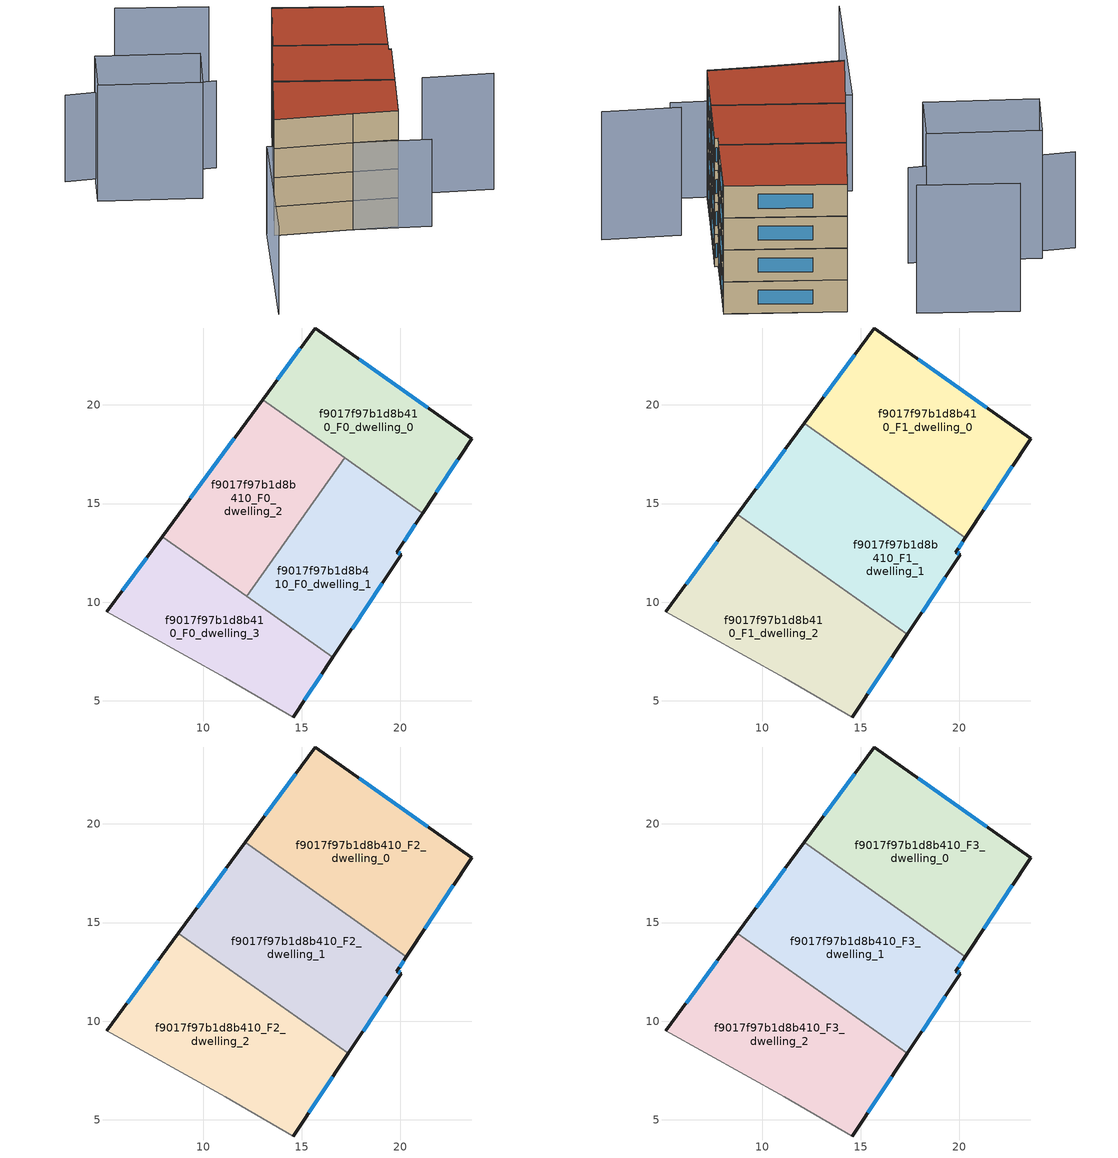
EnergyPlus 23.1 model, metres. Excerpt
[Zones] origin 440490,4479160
f9017f97b1d8b410_F0_dwelling_0
 floor ground (EU_floor_Construction): 21.12,14.51 23.61,18.29 15.68,23.91 13.01,20.26 z0
 wall outside (EU_wall_Construction): 13.01,20.26 15.68,23.91 23.61,18.29 21.12,14.51 z0:3
 wall to f9017f97b1d8b410_F0_dwelling_2 (EU_wall_Construction): 17.16,17.31 13.01,20.26 z0:3
 wall to f9017f97b1d8b410_F0_dwelling_1 (EU_wall_Construction): 21.12,14.51 17.17,17.31 z0:3
 window (EU_Window_Construction): 13.76,21.28 14.93,22.88 / 17.91,22.33 21.38,19.87 / 22.91,17.23 21.82,15.57 z0.84:2.16
f9017f97b1d8b410_F0_dwelling_1
 floor ground (EU_floor_Construction): 16.58,7.2 20.04,12.41 19.83,12.54 21.12,14.51 17.16,17.31 12.2,10.3 z0
 wall outside (EU_wall_Construction): 21.12,14.51 19.83,12.54 20.04,12.41 16.58,7.2 z0:3
 wall to f9017f97b1d8b410_F0_dwelling_2 (EU_wall_Construction): 12.2,10.3 17.16,17.31 z0:3
 wall to f9017f97b1d8b410_F0_dwelling_3 (EU_wall_Construction): 16.58,7.2 12.2,10.3 z0:3
 window (EU_Window_Construction): 20.76,13.96 20.19,13.09 / 19.89,12.5 19.98,12.45 / 19.07,10.95 17.55,8.66 z0.84:2.16
f9017f97b1d8b410_F0_dwelling_2
 floor ground (EU_floor_Construction): 12.2,10.3 17.16,17.31 13.01,20.26 7.91,13.33 z0
 wall outside (EU_wall_Construction): 7.91,13.33 13.01,20.26 z0:3
 wall to f9017f97b1d8b410_F0_dwelling_3 (EU_wall_Construction): 12.19,10.3 7.91,13.33 z0:3
 window (EU_Window_Construction): 9.34,15.27 11.58,18.31 z0.84:2.16
 ceiling adiabatic (EU_roof_Construction): 13.01,20.26 12.13,19.06 16.31,16.1 12.2,10.3 7.91,13.33 z3
f9017f97b1d8b410_F0_dwelling_3
 floor ground (EU_floor_Construction): 14.57,4.18 16.58,7.2 7.91,13.33 5.11,9.51 11.12,6.18 z0
 wall outside (EU_wall_Construction): 5.11,9.51 7.91,13.33 / 16.58,7.2 14.57,4.18 z0:3
 wall adiabatic (EU_wall_Construction): 14.57,4.18 11.12,6.18 5.11,9.51 z0:3
 window (EU_Window_Construction): 5.9,10.58 7.13,12.26 / 16.01,6.35 15.13,5.02 z0.84:2.16
f9017f97b1d8b410_F1_dwelling_0
 floor to f9017f97b1d8b410_F0_dwelling_0 (EU_floor_Construction): 21.12,14.51 23.61,18.29 15.68,23.91 13.01,20.26 z3
 floor to f9017f97b1d8b410_F0_dwelling_2 (EU_floor_Construction): 16.31,16.1 17.16,17.31 13.01,20.26 12.13,19.06 z3
 floor to f9017f97b1d8b410_F0_dwelling_1 (EU_floor_Construction): 20.31,13.27 21.12,14.51 17.16,17.31 16.31,16.1 z3
 wall outside (EU_wall_Construction): 12.13,19.06 15.68,23.91 23.61,18.29 20.31,13.27 z3:6
 wall to f9017f97b1d8b410_F1_dwelling_1 (EU_wall_Construction): 20.31,13.27 12.13,19.06 z3:6
 window (EU_Window_Construction): 13.13,20.42 14.69,22.54 / 17.91,22.33 21.38,19.87 / 22.68,16.88 21.23,14.68 z3.84:5.16
f9017f97b1d8b410_F1_dwelling_1
 floor to f9017f97b1d8b410_F0_dwelling_1 (EU_floor_Construction): 17.35,8.36 20.04,12.41 19.83,12.54 20.31,13.27 16.31,16.1 13,11.44 z3
 floor adiabatic (EU_floor_Construction): 13,11.44 16.31,16.1 12.13,19.06 8.74,14.46 z3
 wall outside (EU_wall_Construction): 8.74,14.46 12.13,19.06 / 20.31,13.27 19.83,12.54 20.04,12.41 17.35,8.36 z3:6
 wall to f9017f97b1d8b410_F1_dwelling_2 (EU_wall_Construction): 17.35,8.36 8.74,14.46 z3:6
 window (EU_Window_Construction): 9.7,15.75 11.18,17.77 / 20.17,13.06 19.96,12.74 / 19.89,12.5 19.98,12.45 / 19.29,11.28 18.11,9.5 z3.84:5.16
f9017f97b1d8b410_F1_dwelling_2
 floor to f9017f97b1d8b410_F0_dwelling_3 (EU_floor_Construction): 14.57,4.18 16.58,7.2 7.92,13.33 5.11,9.51 11.12,6.18 z3
 floor to f9017f97b1d8b410_F0_dwelling_1 (EU_floor_Construction): 16.58,7.2 17.35,8.36 13,11.44 12.2,10.3 z3
 floor adiabatic (EU_floor_Construction): 12.2,10.3 13,11.44 8.74,14.46 7.92,13.33 z3
 wall outside (EU_wall_Construction): 5.11,9.51 8.74,14.46 / 17.35,8.36 14.57,4.18 z3:6
 wall adiabatic (EU_wall_Construction): 14.57,4.18 11.12,6.18 5.11,9.51 z3:6
 window (EU_Window_Construction): 6.13,10.9 7.73,13.07 / 16.57,7.19 15.35,5.35 z3.84:5.16
f9017f97b1d8b410_F2_dwelling_0
 floor to f9017f97b1d8b410_F1_dwelling_0 (EU_floor_Construction): 20.31,13.27 23.61,18.29 15.68,23.91 12.13,19.06 z6
 wall outside (EU_wall_Construction): 12.13,19.06 15.68,23.91 23.61,18.29 20.31,13.27 z6:9
 wall to f9017f97b1d8b410_F2_dwelling_1 (EU_wall_Construction): 20.31,13.27 12.13,19.06 z6:9
 window (EU_Window_Construction): 13.13,20.42 14.69,22.54 / 17.91,22.33 21.38,19.87 / 22.68,16.88 21.23,14.68 z6.84:8.16
f9017f97b1d8b410_F2_dwelling_1
 floor to f9017f97b1d8b410_F1_dwelling_1 (EU_floor_Construction): 17.35,8.36 20.04,12.41 19.83,12.54 20.31,13.27 12.13,19.06 8.74,14.46 z6
 wall outside (EU_wall_Construction): 8.74,14.46 12.13,19.06 / 20.31,13.27 19.83,12.54 20.04,12.41 17.35,8.36 z6:9
 wall to f9017f97b1d8b410_F2_dwelling_2 (EU_wall_Construction): 17.35,8.36 8.74,14.46 z6:9
 window (EU_Window_Construction): 9.7,15.75 11.18,17.77 / 20.17,13.06 19.96,12.74 / 19.89,12.5 19.98,12.45 / 19.29,11.28 18.11,9.5 z6.84:8.16
f9017f97b1d8b410_F2_dwelling_2
 floor to f9017f97b1d8b410_F1_dwelling_2 (EU_floor_Construction): 14.57,4.18 17.35,8.36 8.74,14.46 5.11,9.51 11.12,6.18 z6
 wall outside (EU_wall_Construction): 5.11,9.51 8.74,14.46 / 17.35,8.36 14.57,4.18 z6:9
 wall adiabatic (EU_wall_Construction): 14.57,4.18 11.12,6.18 5.11,9.51 z6:9
 window (EU_Window_Construction): 6.13,10.9 7.73,13.07 / 16.57,7.19 15.35,5.35 z6.84:8.16
f9017f97b1d8b410_F3_dwelling_0
 floor to f9017f97b1d8b410_F2_dwelling_0 (EU_floor_Construction): 20.31,13.27 23.61,18.29 15.68,23.91 12.13,19.06 z9
 wall outside (EU_wall_Construction): 12.13,19.06 15.68,23.91 23.61,18.29 20.31,13.27 z9:12
 wall to f9017f97b1d8b410_F3_dwelling_1 (EU_wall_Construction): 20.31,13.27 12.13,19.06 z9:12
 window (EU_Window_Construction): 13.13,20.42 14.69,22.54 / 17.91,22.33 21.38,19.87 / 22.68,16.88 21.23,14.68 z9.84:11.16
 roof outside (EU_roof_Construction): 23.61,18.29 20.31,13.27 12.13,19.06 15.68,23.91 z12
f9017f97b1d8b410_F3_dwelling_1
 floor to f9017f97b1d8b410_F2_dwelling_1 (EU_floor_Construction): 17.35,8.36 20.04,12.41 19.83,12.54 20.31,13.27 12.13,19.06 8.74,14.46 z9
 wall outside (EU_wall_Construction): 8.74,14.46 12.13,19.06 / 20.31,13.27 19.83,12.54 20.04,12.41 17.35,8.36 z9:12
 wall to f9017f97b1d8b410_F3_dwelling_2 (EU_wall_Construction): 17.35,8.36 8.74,14.46 z9:12
 window (EU_Window_Construction): 9.7,15.75 11.18,17.77 / 20.17,13.06 19.96,12.74 / 19.89,12.5 19.98,12.45 / 19.29,11.28 18.11,9.5 z9.84:11.16
 roof outside (EU_roof_Construction): 20.31,13.27 19.83,12.54 20.04,12.41 17.35,8.36 8.74,14.46 12.13,19.06 z12
f9017f97b1d8b410_F3_dwelling_2
 floor to f9017f97b1d8b410_F2_dwelling_2 (EU_floor_Construction): 14.57,4.18 17.35,8.36 8.74,14.46 5.11,9.51 11.12,6.18 z9
 wall outside (EU_wall_Construction): 5.11,9.51 8.74,14.46 / 17.35,8.36 14.57,4.18 z9:12
 wall adiabatic (EU_wall_Construction): 14.57,4.18 11.12,6.18 5.11,9.51 z9:12
 window (EU_Window_Construction): 6.13,10.9 7.73,13.07 / 16.57,7.19 15.35,5.35 z9.84:11.16
 roof outside (EU_roof_Construction): 17.35,8.36 14.57,4.18 11.12,6.18 5.11,9.51 8.74,14.46 z12
shading: 19.43,7.18 24.79,3.94 / 11.41,27.33 4.76,32.04 / -1.22,26.97 6.37,21.86 / 6.37,21.86 3.8,18.05 / 3.8,18.05 -3.79,23.16 / -3.79,23.16 -1.22,26.97 z0:12; -2.08,-0.66 4.83,10.18 / 4.83,10.18 16.95,2.47 / 7.64,21.2 -4.22,27.3 z0:9
[Building]
EU S2 Campaign: North Axis=0; Terrain=City; Solar Distribution=FullExterior
[Site:Location]
Madrid: Latitude=40.5; Longitude=-3.5; Time Zone=1; Elevation=609
[SizingPeriod:WeatherFileDays]
AnnualSizingPeriod: Begin Month=1; Begin Day of Month=1; End Month=12; End Day of Month=31; Day of Week for Start Day=Monday; Use Weather File Daylight Saving Period=No; Use Weather File Rain and Snow Indicators=No
[MATERIAL]
EU_InternalMass_Material: Roughness=MediumRough; Thickness=0.1; Conductivity=1; Density=1800; Specific Heat=900; Thermal Absorptance=0.9; Solar Absorptance=0.7; Visible Absorptance=0.7
[MATERIAL:NOMASS] Roughness=MediumRough; Thermal Absorptance=0.9; Solar Absorptance=0.7; Visible Absorptance=0.7
Name | Thermal Resistance
EU_wall_NoMass; EU_roof_NoMass | 2.16768
EU_floor_NoMass | 1.14339
[WINDOWMATERIAL:SIMPLEGLAZINGSYSTEM]
EU_Window_SimpleGlazing: UFactor=3.23888; Solar Heat Gain Coefficient=0.85; Visible Transmittance=0.85
[CONSTRUCTION]
EU_wall_Construction: EU_wall_NoMass
EU_roof_Construction: EU_roof_NoMass
EU_floor_Construction: EU_floor_NoMass
EU_InternalMass_Construction: EU_InternalMass_Material
EU_Window_Construction: EU_Window_SimpleGlazing
[ZONE] Type=1; Multiplier=1; Ceiling Height=autocalculate; Floor Area=autocalculate; Part of Total Floor Area=Yes
Name | Volume
f9017f97b1d8b410_F0_dwelling_0; f9017f97b1d8b410_F0_dwelling_3 | 133.373
f9017f97b1d8b410_F1_dwelling_0; f9017f97b1d8b410_F2_dwelling_0; f9017f97b1d8b410_F3_dwelling_0; f9017f97b1d8b410_F1_dwelling_2; f9017f97b1d8b410_F2_dwelling_2; f9017f97b1d8b410_F3_dwelling_2 | 177.827
f9017f97b1d8b410_F0_dwelling_1 | 133.359
f9017f97b1d8b410_F1_dwelling_1; f9017f97b1d8b410_F2_dwelling_1; f9017f97b1d8b410_F3_dwelling_1 | 177.807
f9017f97b1d8b410_F0_dwelling_2 | 133.386
[INTERNALMASS] Construction=EU_InternalMass_Construction
Name | Zone or ZoneList | Surface Area
f9017f97b1d8b410_F0_dwelling_0_EU_InternalMass | f9017f97b1d8b410_F0_dwelling_0 | 44.4577
f9017f97b1d8b410_F0_dwelling_1_EU_InternalMass | f9017f97b1d8b410_F0_dwelling_1 | 44.4537
f9017f97b1d8b410_F0_dwelling_2_EU_InternalMass | f9017f97b1d8b410_F0_dwelling_2 | 44.4609
f9017f97b1d8b410_F0_dwelling_3_EU_InternalMass | f9017f97b1d8b410_F0_dwelling_3 | 44.4577
f9017f97b1d8b410_F1_dwelling_0_EU_InternalMass | f9017f97b1d8b410_F1_dwelling_0 | 59.2757
f9017f97b1d8b410_F1_dwelling_1_EU_InternalMass | f9017f97b1d8b410_F1_dwelling_1 | 59.2692
f9017f97b1d8b410_F1_dwelling_2_EU_InternalMass | f9017f97b1d8b410_F1_dwelling_2 | 59.2758
f9017f97b1d8b410_F2_dwelling_0_EU_InternalMass | f9017f97b1d8b410_F2_dwelling_0 | 59.2757
f9017f97b1d8b410_F2_dwelling_1_EU_InternalMass | f9017f97b1d8b410_F2_dwelling_1 | 59.2692
f9017f97b1d8b410_F2_dwelling_2_EU_InternalMass | f9017f97b1d8b410_F2_dwelling_2 | 59.2758
f9017f97b1d8b410_F3_dwelling_0_EU_InternalMass | f9017f97b1d8b410_F3_dwelling_0 | 59.2757
f9017f97b1d8b410_F3_dwelling_1_EU_InternalMass | f9017f97b1d8b410_F3_dwelling_1 | 59.2692
f9017f97b1d8b410_F3_dwelling_2_EU_InternalMass | f9017f97b1d8b410_F3_dwelling_2 | 59.2758
[OTHEREQUIPMENT] Fuel Type=Electricity; Design Level Calculation Method=Watts/Area; Power per Zone Floor Area=1; Fraction Latent=0; Fraction Radiant=0; Fraction Lost=0; Carbon Dioxide Generation Rate=0; EndUse Subcategory=EU_Step8_InternalGains
Name | Zone or ZoneList or Space or SpaceList | Schedule
EU_Step8_InternalGain_f9017f97b1d8b410_F0_dwelling_0_f000 | f9017f97b1d8b410_F0_dwelling_0 | EU_Step8_GainSchedule_f9017f97b1d8b410_F0_dwelling_0_f000
EU_Step8_InternalGain_f9017f97b1d8b410_F0_dwelling_1_f000 | f9017f97b1d8b410_F0_dwelling_1 | EU_Step8_GainSchedule_f9017f97b1d8b410_F0_dwelling_1_f000
EU_Step8_InternalGain_f9017f97b1d8b410_F0_dwelling_2_f000 | f9017f97b1d8b410_F0_dwelling_2 | EU_Step8_GainSchedule_f9017f97b1d8b410_F0_dwelling_2_f000
EU_Step8_InternalGain_f9017f97b1d8b410_F0_dwelling_3_f000 | f9017f97b1d8b410_F0_dwelling_3 | EU_Step8_GainSchedule_f9017f97b1d8b410_F0_dwelling_3_f000
EU_Step8_InternalGain_f9017f97b1d8b410_F1_dwelling_0_f000 | f9017f97b1d8b410_F1_dwelling_0 | EU_Step8_GainSchedule_f9017f97b1d8b410_F1_dwelling_0_f000
EU_Step8_InternalGain_f9017f97b1d8b410_F1_dwelling_1_f000 | f9017f97b1d8b410_F1_dwelling_1 | EU_Step8_GainSchedule_f9017f97b1d8b410_F1_dwelling_1_f000
EU_Step8_InternalGain_f9017f97b1d8b410_F1_dwelling_2_f000 | f9017f97b1d8b410_F1_dwelling_2 | EU_Step8_GainSchedule_f9017f97b1d8b410_F1_dwelling_2_f000
EU_Step8_InternalGain_f9017f97b1d8b410_F2_dwelling_0_f000 | f9017f97b1d8b410_F2_dwelling_0 | EU_Step8_GainSchedule_f9017f97b1d8b410_F2_dwelling_0_f000
EU_Step8_InternalGain_f9017f97b1d8b410_F2_dwelling_1_f000 | f9017f97b1d8b410_F2_dwelling_1 | EU_Step8_GainSchedule_f9017f97b1d8b410_F2_dwelling_1_f000
EU_Step8_InternalGain_f9017f97b1d8b410_F2_dwelling_2_f000 | f9017f97b1d8b410_F2_dwelling_2 | EU_Step8_GainSchedule_f9017f97b1d8b410_F2_dwelling_2_f000
EU_Step8_InternalGain_f9017f97b1d8b410_F3_dwelling_0_f000 | f9017f97b1d8b410_F3_dwelling_0 | EU_Step8_GainSchedule_f9017f97b1d8b410_F3_dwelling_0_f000
EU_Step8_InternalGain_f9017f97b1d8b410_F3_dwelling_1_f000 | f9017f97b1d8b410_F3_dwelling_1 | EU_Step8_GainSchedule_f9017f97b1d8b410_F3_dwelling_1_f000
EU_Step8_InternalGain_f9017f97b1d8b410_F3_dwelling_2_f000 | f9017f97b1d8b410_F3_dwelling_2 | EU_Step8_GainSchedule_f9017f97b1d8b410_F3_dwelling_2_f000
[ZONEVENTILATION:DESIGNFLOWRATE] Schedule=EU_AlwaysOn; Design Flow Rate Calculation Method=AirChanges/Hour; Air Changes per Hour=0.480546; Ventilation Type=Natural; Fan Pressure Rise=0; Fan Total Efficiency=1; Constant Term Coefficient=1; Temperature Term Coefficient=0; Velocity Term Coefficient=0; Velocity Squared Term Coefficient=0; Minimum Indoor Temperature=-100; Maximum Indoor Temperature=100; Delta Temperature=-100; Minimum Outdoor Temperature=-100; Maximum Outdoor Temperature=100; Maximum Wind Speed=40
Name | Zone or ZoneList or Space or SpaceList
EU_ConstantAir_f9017f97b1d8b410_F0_dwelling_0 | f9017f97b1d8b410_F0_dwelling_0
EU_ConstantAir_f9017f97b1d8b410_F0_dwelling_1 | f9017f97b1d8b410_F0_dwelling_1
EU_ConstantAir_f9017f97b1d8b410_F0_dwelling_2 | f9017f97b1d8b410_F0_dwelling_2
EU_ConstantAir_f9017f97b1d8b410_F0_dwelling_3 | f9017f97b1d8b410_F0_dwelling_3
EU_ConstantAir_f9017f97b1d8b410_F1_dwelling_0 | f9017f97b1d8b410_F1_dwelling_0
EU_ConstantAir_f9017f97b1d8b410_F1_dwelling_1 | f9017f97b1d8b410_F1_dwelling_1
EU_ConstantAir_f9017f97b1d8b410_F1_dwelling_2 | f9017f97b1d8b410_F1_dwelling_2
EU_ConstantAir_f9017f97b1d8b410_F2_dwelling_0 | f9017f97b1d8b410_F2_dwelling_0
EU_ConstantAir_f9017f97b1d8b410_F2_dwelling_1 | f9017f97b1d8b410_F2_dwelling_1
EU_ConstantAir_f9017f97b1d8b410_F2_dwelling_2 | f9017f97b1d8b410_F2_dwelling_2
EU_ConstantAir_f9017f97b1d8b410_F3_dwelling_0 | f9017f97b1d8b410_F3_dwelling_0
EU_ConstantAir_f9017f97b1d8b410_F3_dwelling_1 | f9017f97b1d8b410_F3_dwelling_1
EU_ConstantAir_f9017f97b1d8b410_F3_dwelling_2 | f9017f97b1d8b410_F3_dwelling_2
[HVACTEMPLATE:THERMOSTAT] Constant Heating Setpoint=20; Constant Cooling Setpoint=50
EU_HeatOnly_f9017f97b1d8b410_F0_dwelling_0; EU_HeatOnly_f9017f97b1d8b410_F0_dwelling_1; EU_HeatOnly_f9017f97b1d8b410_F0_dwelling_2; EU_HeatOnly_f9017f97b1d8b410_F0_dwelling_3; EU_HeatOnly_f9017f97b1d8b410_F1_dwelling_0; EU_HeatOnly_f9017f97b1d8b410_F1_dwelling_1; EU_HeatOnly_f9017f97b1d8b410_F1_dwelling_2; EU_HeatOnly_f9017f97b1d8b410_F2_dwelling_0; EU_HeatOnly_f9017f97b1d8b410_F2_dwelling_1; EU_HeatOnly_f9017f97b1d8b410_F2_dwelling_2; EU_HeatOnly_f9017f97b1d8b410_F3_dwelling_0; EU_HeatOnly_f9017f97b1d8b410_F3_dwelling_1; EU_HeatOnly_f9017f97b1d8b410_F3_dwelling_2
[HVACTEMPLATE:ZONE:IDEALLOADSAIRSYSTEM] System Availability Schedule=EU_AlwaysOn; Maximum Heating Supply Air Temperature=50; Minimum Cooling Supply Air Temperature=13; Maximum Heating Supply Air Humidity Ratio=0.0156; Minimum Cooling Supply Air Humidity Ratio=0.0077; Heating Limit=NoLimit; Cooling Limit=NoLimit; Heating Availability Schedule=EU_AlwaysOn; Cooling Availability Schedule=EU_CoolingOff; Dehumidification Control Type=ConstantSensibleHeatRatio; Cooling Sensible Heat Ratio=0.7; Dehumidification Setpoint=60; Humidification Control Type=None; Humidification Setpoint=30; Outdoor Air Method=None; Outdoor Air Flow Rate per Person=0.00944; Outdoor Air Flow Rate per Zone Floor Area=0; Outdoor Air Flow Rate per Zone=0; Demand Controlled Ventilation Type=None; Outdoor Air Economizer Type=NoEconomizer; Heat Recovery Type=None; Sensible Heat Recovery Effectiveness=0.7; Latent Heat Recovery Effectiveness=0.65
Name | Template Thermostat
f9017f97b1d8b410_F0_dwelling_0 | EU_HeatOnly_f9017f97b1d8b410_F0_dwelling_0
f9017f97b1d8b410_F0_dwelling_1 | EU_HeatOnly_f9017f97b1d8b410_F0_dwelling_1
f9017f97b1d8b410_F0_dwelling_2 | EU_HeatOnly_f9017f97b1d8b410_F0_dwelling_2
f9017f97b1d8b410_F0_dwelling_3 | EU_HeatOnly_f9017f97b1d8b410_F0_dwelling_3
f9017f97b1d8b410_F1_dwelling_0 | EU_HeatOnly_f9017f97b1d8b410_F1_dwelling_0
f9017f97b1d8b410_F1_dwelling_1 | EU_HeatOnly_f9017f97b1d8b410_F1_dwelling_1
f9017f97b1d8b410_F1_dwelling_2 | EU_HeatOnly_f9017f97b1d8b410_F1_dwelling_2
f9017f97b1d8b410_F2_dwelling_0 | EU_HeatOnly_f9017f97b1d8b410_F2_dwelling_0
f9017f97b1d8b410_F2_dwelling_1 | EU_HeatOnly_f9017f97b1d8b410_F2_dwelling_1
f9017f97b1d8b410_F2_dwelling_2 | EU_HeatOnly_f9017f97b1d8b410_F2_dwelling_2
f9017f97b1d8b410_F3_dwelling_0 | EU_HeatOnly_f9017f97b1d8b410_F3_dwelling_0
f9017f97b1d8b410_F3_dwelling_1 | EU_HeatOnly_f9017f97b1d8b410_F3_dwelling_1
f9017f97b1d8b410_F3_dwelling_2 | EU_HeatOnly_f9017f97b1d8b410_F3_dwelling_2
[SIZING:ZONE] Zone Cooling Design Supply Air Temperature Input Method=SupplyAirTemperature; Zone Cooling Design Supply Air Temperature=13; Zone Heating Design Supply Air Temperature Input Method=SupplyAirTemperature; Zone Heating Design Supply Air Temperature=50; Zone Cooling Design Supply Air Humidity Ratio=0.008; Zone Heating Design Supply Air Humidity Ratio=0.008; Cooling Design Air Flow Method=DesignDay; Cooling Design Air Flow Rate=0; Cooling Minimum Air Flow per Zone Floor Area=0.000762; Cooling Minimum Air Flow=0; Cooling Minimum Air Flow Fraction=0.2; Heating Design Air Flow Method=DesignDay; Heating Design Air Flow Rate=0; Heating Maximum Air Flow per Zone Floor Area=0.002032; Heating Maximum Air Flow=0.141576; Heating Maximum Air Flow Fraction=0.3; Account for Dedicated Outdoor Air System=No; Dedicated Outdoor Air System Control Strategy=NeutralSupplyAir; Dedicated Outdoor Air Low Setpoint Temperature for Design=autosize; Dedicated Outdoor Air High Setpoint Temperature for Design=autosize; Zone Load Sizing Method=Sensible Load Only No Latent Load; Zone Latent Cooling Design Supply Air Humidity Ratio Input Method=HumidityRatioDifference; Zone Cooling Design Supply Air Humidity Ratio Difference=0.005; Zone Latent Heating Design Supply Air Humidity Ratio Input Method=HumidityRatioDifference; Zone Humidification Design Supply Air Humidity Ratio Difference=0.005
f9017f97b1d8b410_F0_dwelling_0; f9017f97b1d8b410_F0_dwelling_1; f9017f97b1d8b410_F0_dwelling_2; f9017f97b1d8b410_F0_dwelling_3; f9017f97b1d8b410_F1_dwelling_0; f9017f97b1d8b410_F1_dwelling_1; f9017f97b1d8b410_F1_dwelling_2; f9017f97b1d8b410_F2_dwelling_0; f9017f97b1d8b410_F2_dwelling_1; f9017f97b1d8b410_F2_dwelling_2; f9017f97b1d8b410_F3_dwelling_0; f9017f97b1d8b410_F3_dwelling_1; f9017f97b1d8b410_F3_dwelling_2
[SCHEDULE:CONSTANT]
Name | Hourly Value
EU_AlwaysOn | 1
EU_CoolingOff | 0
[SCHEDULE:FILE] Column Number=1; Rows to Skip at Top=0; Number of Hours of Data=8760; Column Separator=Comma; Interpolate to Timestep=No; Minutes per Item=60; Adjust Schedule for Daylight Savings=Yes
Name | File
EU_Step8_GainSchedule_f9017f97b1d8b410_F0_dwelling_0_f000 | ../../schedules/f9017f97b1d8b410/f9017f97b1d8b410_F0_dwelling_0_f000_gain.csv
EU_Step8_GainSchedule_f9017f97b1d8b410_F0_dwelling_1_f000 | ../../schedules/f9017f97b1d8b410/f9017f97b1d8b410_F0_dwelling_1_f000_gain.csv
EU_Step8_GainSchedule_f9017f97b1d8b410_F0_dwelling_2_f000 | ../../schedules/f9017f97b1d8b410/f9017f97b1d8b410_F0_dwelling_2_f000_gain.csv
EU_Step8_GainSchedule_f9017f97b1d8b410_F0_dwelling_3_f000 | ../../schedules/f9017f97b1d8b410/f9017f97b1d8b410_F0_dwelling_3_f000_gain.csv
EU_Step8_GainSchedule_f9017f97b1d8b410_F1_dwelling_0_f000 | ../../schedules/f9017f97b1d8b410/f9017f97b1d8b410_F1_dwelling_0_f000_gain.csv
EU_Step8_GainSchedule_f9017f97b1d8b410_F1_dwelling_1_f000 | ../../schedules/f9017f97b1d8b410/f9017f97b1d8b410_F1_dwelling_1_f000_gain.csv
EU_Step8_GainSchedule_f9017f97b1d8b410_F1_dwelling_2_f000 | ../../schedules/f9017f97b1d8b410/f9017f97b1d8b410_F1_dwelling_2_f000_gain.csv
EU_Step8_GainSchedule_f9017f97b1d8b410_F2_dwelling_0_f000 | ../../schedules/f9017f97b1d8b410/f9017f97b1d8b410_F2_dwelling_0_f000_gain.csv
EU_Step8_GainSchedule_f9017f97b1d8b410_F2_dwelling_1_f000 | ../../schedules/f9017f97b1d8b410/f9017f97b1d8b410_F2_dwelling_1_f000_gain.csv
EU_Step8_GainSchedule_f9017f97b1d8b410_F2_dwelling_2_f000 | ../../schedules/f9017f97b1d8b410/f9017f97b1d8b410_F2_dwelling_2_f000_gain.csv
EU_Step8_GainSchedule_f9017f97b1d8b410_F3_dwelling_0_f000 | ../../schedules/f9017f97b1d8b410/f9017f97b1d8b410_F3_dwelling_0_f000_gain.csv
EU_Step8_GainSchedule_f9017f97b1d8b410_F3_dwelling_1_f000 | ../../schedules/f9017f97b1d8b410/f9017f97b1d8b410_F3_dwelling_1_f000_gain.csv
EU_Step8_GainSchedule_f9017f97b1d8b410_F3_dwelling_2_f000 | ../../schedules/f9017f97b1d8b410/f9017f97b1d8b410_F3_dwelling_2_f000_gain.csv
